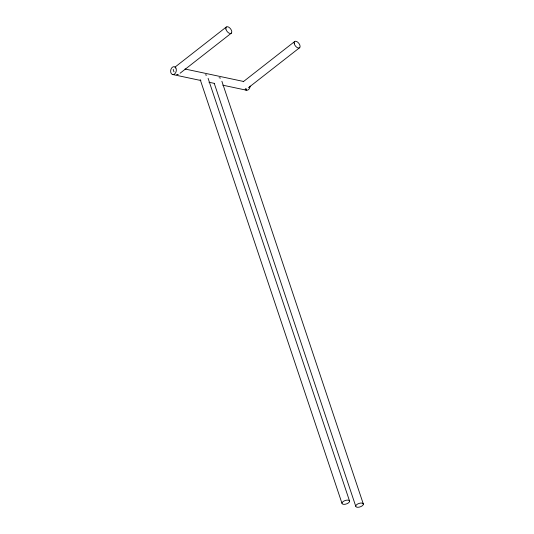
<?xml version="1.0" encoding="UTF-8"?>
<svg xmlns="http://www.w3.org/2000/svg" width="534" height="534" viewBox="0 0 534 534"><rect width="100%" height="100%" fill="white"/><g stroke="black" fill="none" stroke-linecap="round" stroke-linejoin="round"><path stroke-width="0.8" d="M174.998 67.124L226.256 27.047M180.085 73.231L231.342 33.155M243.237 81.742L294.488 41.665M248.477 87.683L299.734 47.606M177.648 74.606L176.921 74.44L177.648 74.606A3.978 2.169 52 0 0 178.283 74.546M246.101 89.151L245.386 89.024L246.101 89.151A3.978 2.169 52 0 0 246.708 89.044M184.991 69.006L243.377 81.428M172.515 74.48L200.897 80.521M209.008 82.243L214.681 83.451M222.791 85.18L246.308 90.179M221.884 81.275L363.367 504.123A3.978 1.822 -18.5 0 1 357.727 507.3A3.978 1.822 -18.5 0 1 357.553 504.063A3.978 1.822 -18.5 0 1 363.367 504.123M214.247 83.351L355.731 506.199M208.106 78.344L349.596 501.192A3.978 1.822 -18.5 0 1 343.956 504.37A3.978 1.822 -18.5 0 1 343.783 501.132A3.978 1.822 -18.5 0 1 349.596 501.192M200.21 79.626L341.96 503.268M205.323 74.873A3.978 1.822 -18.5 0 1 206.751 75.174M219.094 77.804A3.978 1.822 -18.5 0 1 220.529 78.104M250.126 86.074A3.978 2.797 -78 0 1 248.15 89.859A3.978 2.797 -78 0 1 245.093 89.278M174.057 71.876A3.978 2.169 52 0 1 173.243 69.32M175.893 68.105L175.666 67.671A3.978 2.797 -78 0 0 171 69.186A3.978 2.797 -78 0 0 172.996 74.56A3.978 2.797 -78 0 0 176.293 69.367L175.893 68.105M294.247 43.715A3.978 2.169 52 0 0 299.274 47.94A3.978 2.169 52 0 0 297.818 42.253A3.978 2.169 52 0 0 294.247 43.715M225.889 29.01A3.978 2.169 52 0 0 230.855 33.442A3.978 2.169 52 0 0 229.653 27.848A3.978 2.169 52 0 0 225.889 29.01"/></g></svg>
